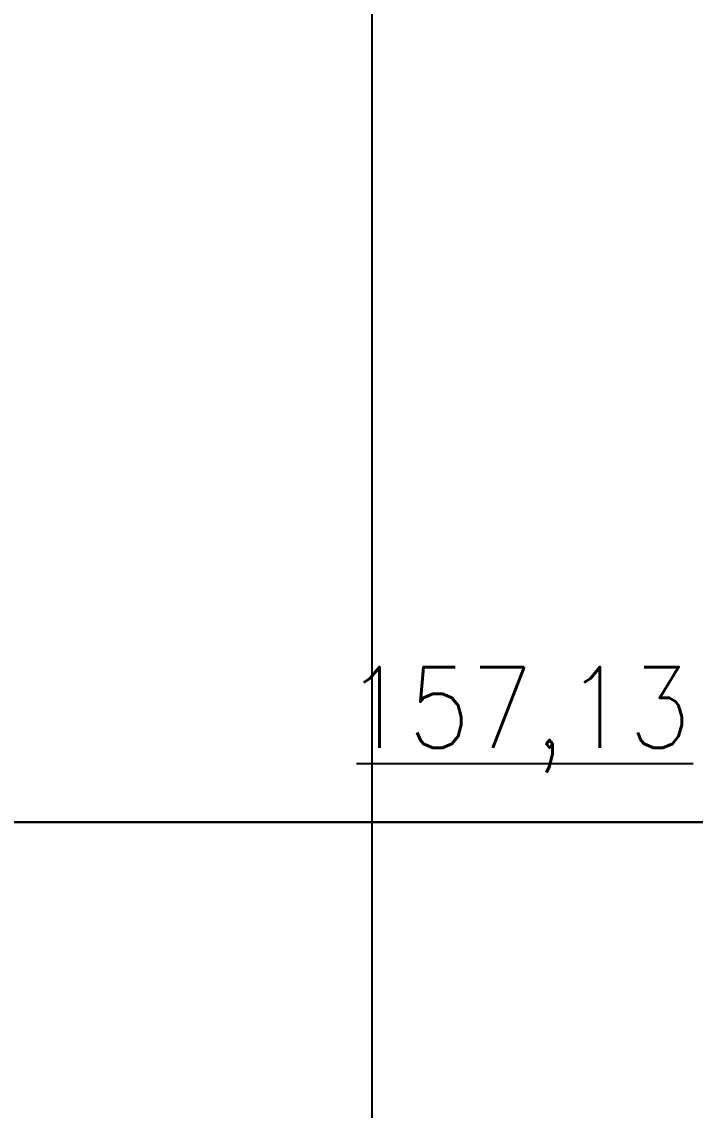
# Model space of a CAD drawing. Header units: millimetres. Extents: x 0 to 420, y 0 to 297.
# Drawn here: x 369.38 to 376.66, y 153.9 to 165.66 of the extents above; entities that cross this region are included whole.
import ezdxf

# ---------------------------------------------------------------- set-up
doc = ezdxf.new("R2010")
doc.units = ezdxf.units.MM
doc.layers.get('0').update_dxf_attribs({"linetype": 'CONTINUOUS'})
doc.styles.get("Standard").update_dxf_attribs({"font": 'STANDARD'})

msp = doc.modelspace()

# ---------------------------------------------------------------- linework, layer by layer
at = {"color": 0, "true_color": 0x000005}
msp.add_lwpolyline([(227.711001, 149.817666), (250.909667, 149.817666), (250.909667, 138.175999), (252.899334, 138.175999), (252.899334, 138.133666), (252.899334, 138.175999), (256.159001, 138.175999), (256.159001, 149.817666), (373.168334, 149.817666), (373.168334, 175.048333), (260.773334, 175.048333), (255.100667, 175.048333), (255.100667, 153.966333), (254.889001, 153.966333), (254.592667, 153.966333), (254.592667, 186.393666), (253.830667, 186.393666), (238.633001, 186.393666), (238.633001, 175.048333), (226.737334, 175.048333), (122.343335, 175.048333)], dxfattribs=at)
at = {"color": 0, "true_color": 0x000008}
msp.add_lwpolyline([(255.524, 157.014333), (376.978333, 157.014333), (376.978333, 167.851667), (255.524, 167.851667)], close=True, dxfattribs=at)
at = {"color": 0, "true_color": 0x000007}
msp.add_lwpolyline([(372.999, 157.649333), (376.639667, 157.649333)], dxfattribs=at)
at = {"color": 0, "true_color": 0x0000ab}
msp.add_lwpolyline([(376.978333, 157.014333), (360.383667, 157.014333), (360.383667, 150.325667), (376.978333, 150.325667)], close=True, dxfattribs=at)

# ---------------------------------------------------------------- texts
at = {"color": 0, "true_color": 0x000007, "insert": (372.871986, 158.690702), "char_height": 0.872032, "width": 3.0521121, "attachment_point": 1}
msp.add_mtext('157,13', dxfattribs=at)

doc.saveas('drawing.dxf')
